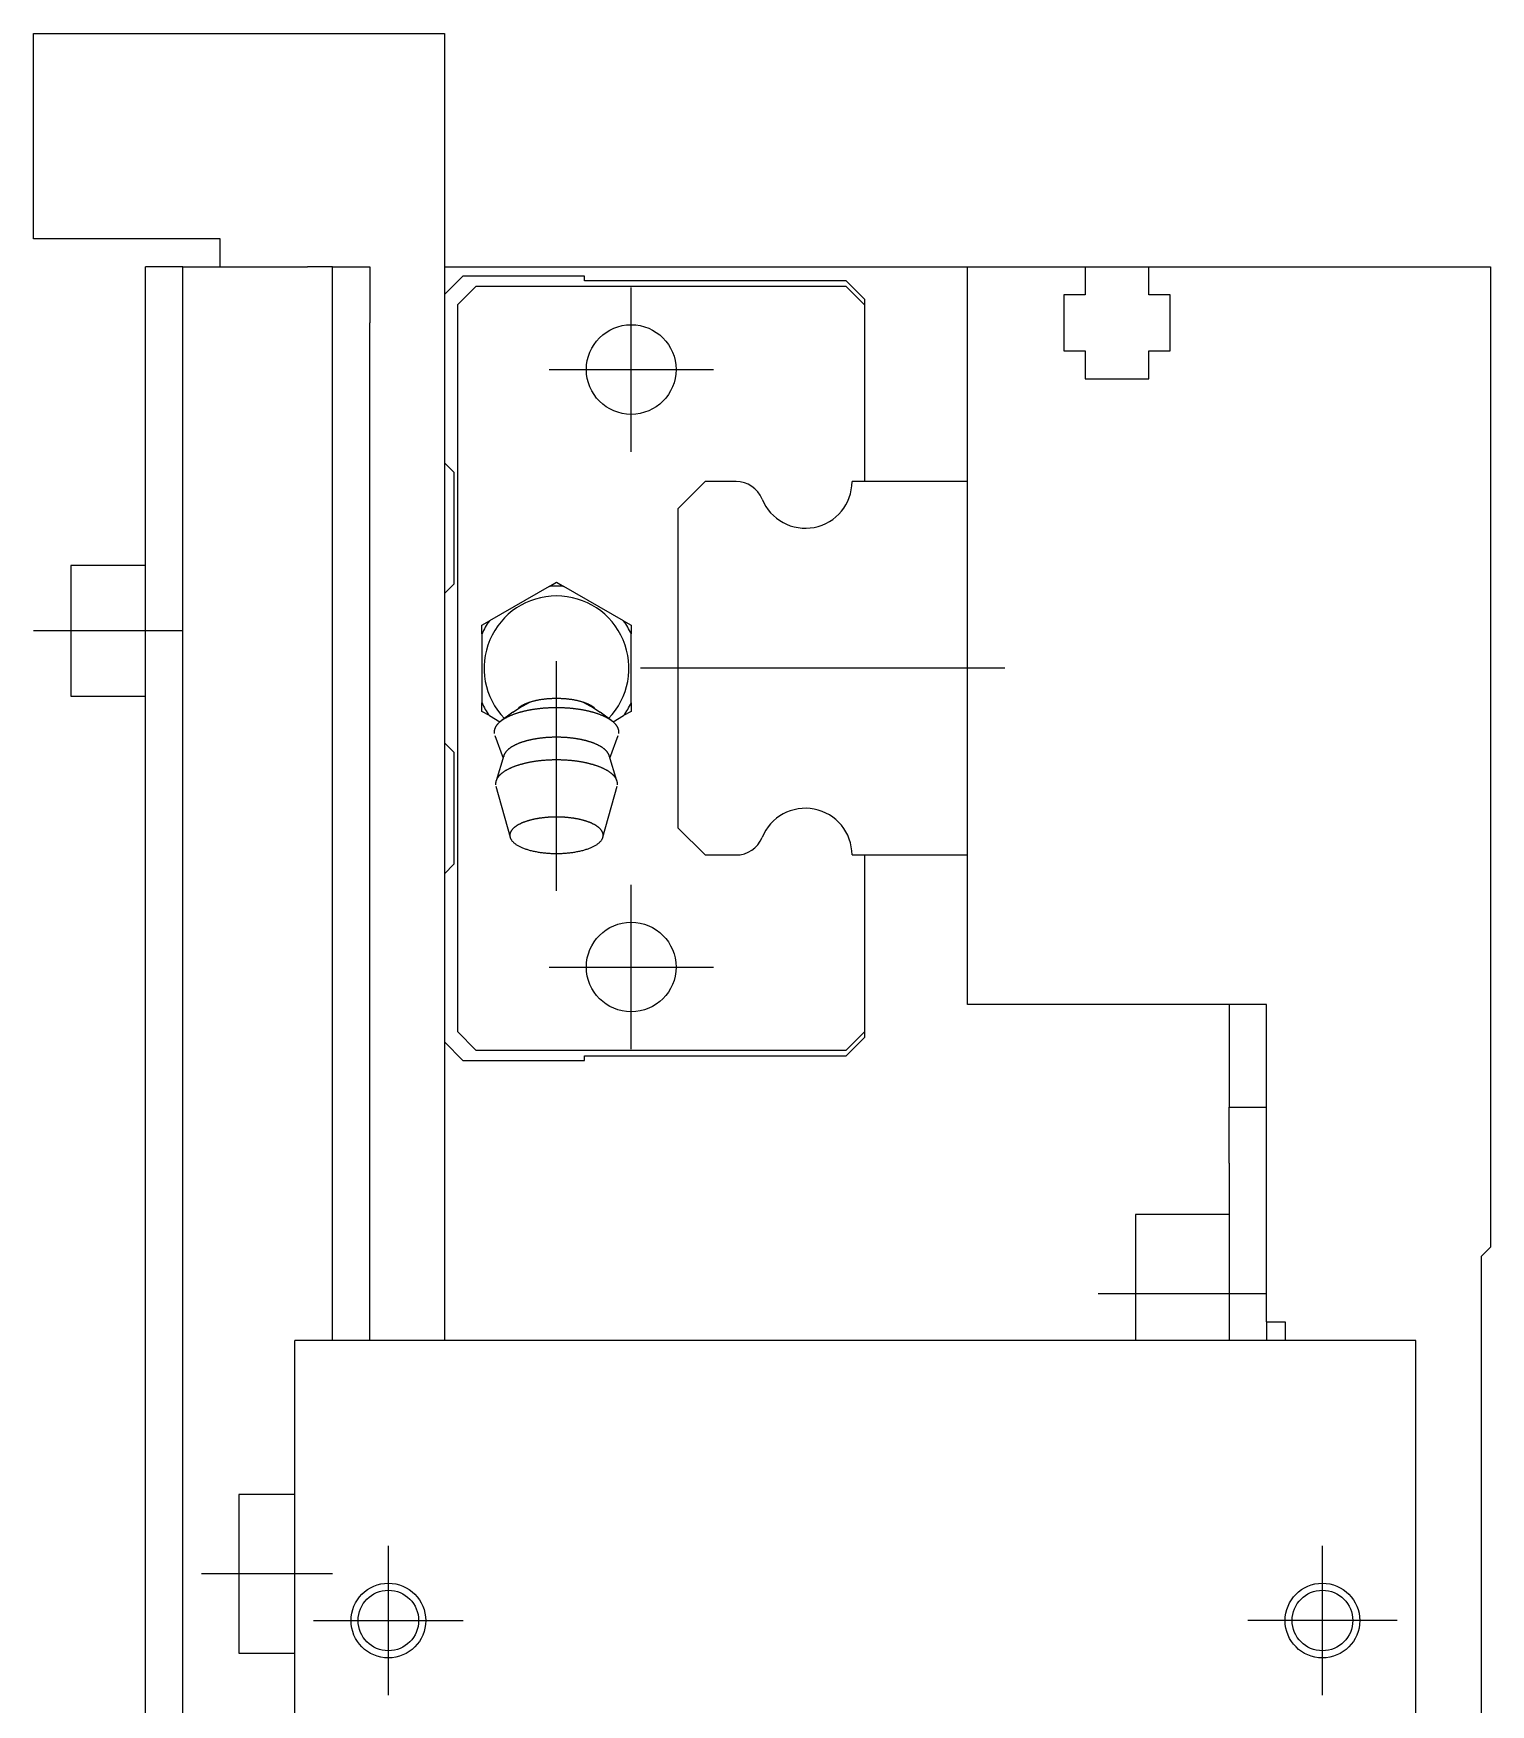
# Model space of a CAD drawing. Extents: x -94 to 688, y -24 to 368.
# Drawn here: x 609.7 to 687.7, y 276.7 to 366.2 of the extents above; entities that cross this region are included whole.
import ezdxf

# ---------------------------------------------------------------- set-up
doc = ezdxf.new("R2010")
doc.units = 0
doc.linetypes.add('CENTER', pattern=[50.8, 31.75, -6.35, 6.35, -6.35])
doc.layers.get('0').update_dxf_attribs({"linetype": 'CONTINUOUS'})
doc.layers.add('CENTER', color=1, linetype='CENTER')

msp = doc.modelspace()

# ---------------------------------------------------------------- linework, layer by layer
at = {"color": 7, "linetype": 'CONTINUOUS'}
for p, q in [((609.715, 355.205), (609.715, 366.205)), ((609.715, 366.205), (631.715, 366.205)), ((631.715, 366.205), (631.715, 296.205)), ((619.715, 355.205), (609.715, 355.205)), ((619.715, 353.705), (619.715, 355.205)), ((615.715, 350.705), (615.715, 353.705)), ((617.715, 353.705), (615.715, 353.705)), ((617.715, 350.705), (617.715, 353.705)), ((617.715, 353.705), (621.048, 353.705)), ((621.048, 353.705), (624.382, 353.705)), ((625.715, 353.705), (624.382, 353.705)), ((625.715, 350.705), (625.715, 353.705)), ((625.715, 353.705), (627.715, 353.705)), ((627.715, 353.705), (627.715, 350.705)), ((631.715, 353.705), (659.715, 353.705)), ((659.715, 342.205), (659.715, 353.705)), ((659.715, 353.705), (666.015, 353.705)), ((666.015, 353.705), (666.015, 352.205)), ((666.015, 353.705), (669.415, 353.705)), ((669.415, 353.705), (687.715, 353.705)), ((669.415, 352.205), (669.415, 353.705)), ((687.715, 353.705), (687.715, 301.205)), ((632.705, 353.205), (631.715, 352.215)), ((633.405, 352.655), (632.415, 351.665)), ((639.215, 353.205), (632.705, 353.205)), ((653.218, 352.655), (633.405, 352.655)), ((639.215, 352.955), (639.215, 353.205)), ((653.218, 352.955), (639.215, 352.955)), ((654.215, 351.958), (653.218, 352.955)), ((654.215, 351.658), (653.218, 352.655)), ((654.215, 351.658), (654.215, 351.958)), ((664.865, 352.205), (664.865, 349.205)), ((666.015, 352.205), (664.865, 352.205)), ((670.565, 352.205), (669.415, 352.205)), ((670.565, 349.205), (670.565, 352.205)), ((632.415, 351.665), (632.415, 312.745)), ((654.215, 342.205), (654.215, 351.658)), ((615.715, 161.705), (615.715, 350.705)), ((617.715, 161.705), (617.715, 350.705)), ((625.715, 296.205), (625.715, 350.705)), ((627.715, 296.205), (627.715, 350.705)), ((664.865, 349.205), (666.015, 349.205)), ((666.015, 349.205), (666.015, 347.705)), ((669.415, 349.205), (670.565, 349.205)), ((669.415, 347.705), (669.415, 349.205)), ((666.015, 347.705), (669.415, 347.705)), ((631.715, 343.205), (632.215, 342.705)), ((632.215, 342.705), (632.215, 336.705)), ((645.672, 342.205), (644.215, 340.748)), ((647.327, 342.205), (645.672, 342.205)), ((659.715, 342.205), (653.535, 342.205)), ((659.715, 322.205), (659.715, 342.205)), ((659.715, 322.205), (659.715, 342.205)), ((644.215, 340.748), (644.215, 323.662)), ((611.715, 337.705), (611.715, 334.205)), ((615.715, 337.705), (611.715, 337.705)), ((632.215, 336.705), (631.715, 336.205)), ((637.314, 336.587), (634.121, 334.743)), ((637.314, 336.587), (637.715, 336.818)), ((637.715, 336.818), (638.116, 336.587)), ((641.309, 334.743), (638.116, 336.587)), ((633.72, 334.512), (634.121, 334.743)), ((641.309, 334.743), (641.71, 334.512)), ((611.715, 334.205), (611.715, 330.705)), ((633.72, 334.049), (633.72, 334.512)), ((633.72, 334.049), (633.72, 330.361)), ((641.71, 334.512), (641.71, 334.049)), ((641.71, 330.361), (641.71, 334.049)), ((611.715, 330.705), (615.715, 330.705)), ((633.72, 329.898), (633.72, 330.361)), ((635.729, 330.089), (636.29, 330.385)), ((639.14, 330.385), (639.701, 330.089)), ((641.71, 330.361), (641.71, 329.898)), ((634.121, 329.667), (633.72, 329.898)), ((634.121, 329.667), (634.69, 329.338)), ((635.377, 329.855), (634.754, 329.388)), ((635.377, 329.855), (635.729, 330.089)), ((639.701, 330.089), (640.053, 329.855)), ((640.676, 329.388), (640.053, 329.855)), ((640.74, 329.338), (641.309, 329.667)), ((641.71, 329.898), (641.309, 329.667)), ((634.409, 328.598), (634.855, 327.391)), ((640.575, 327.391), (641.021, 328.598)), ((631.715, 328.205), (632.215, 327.705)), ((632.215, 327.705), (632.215, 321.705)), ((634.901, 327.537), (634.479, 326.176)), ((640.951, 326.176), (640.529, 327.537)), ((634.474, 325.886), (635.229, 323.156)), ((640.201, 323.156), (640.956, 325.886)), ((644.215, 323.662), (645.672, 322.205)), ((645.672, 322.205), (647.327, 322.205)), ((653.535, 322.205), (659.715, 322.205)), ((654.215, 312.752), (654.215, 322.205)), ((659.715, 314.205), (659.715, 322.205)), ((632.215, 321.705), (631.715, 321.205)), ((675.715, 314.205), (659.715, 314.205)), ((673.715, 314.205), (673.715, 308.705)), ((675.715, 297.205), (675.715, 314.205)), ((632.415, 312.745), (633.405, 311.755)), ((653.218, 311.755), (654.215, 312.752)), ((653.218, 311.455), (654.215, 312.452)), ((654.215, 312.452), (654.215, 312.752)), ((631.715, 312.195), (632.705, 311.205)), ((633.405, 311.755), (653.218, 311.755)), ((632.705, 311.205), (639.215, 311.205)), ((639.215, 311.455), (653.218, 311.455)), ((639.215, 311.205), (639.215, 311.455)), ((673.715, 305.705), (673.715, 308.705)), ((673.715, 308.705), (675.715, 308.705)), ((673.715, 305.705), (673.715, 296.205)), ((668.715, 302.955), (668.715, 298.705)), ((673.715, 302.955), (668.715, 302.955)), ((687.215, 300.705), (687.715, 301.205)), ((687.215, 300.705), (687.215, 211.705)), ((668.715, 298.705), (668.715, 296.205)), ((675.715, 297.205), (675.715, 296.205)), ((675.715, 297.205), (676.715, 297.205)), ((676.715, 297.205), (676.715, 296.205)), ((683.715, 296.205), (623.715, 296.205)), ((623.715, 216.205), (623.715, 296.205)), ((683.715, 216.205), (683.715, 296.205)), ((620.715, 287.955), (620.715, 283.705)), ((623.715, 287.955), (620.715, 287.955)), ((620.715, 283.705), (620.715, 279.455)), ((620.715, 279.455), (623.715, 279.455))]:
    msp.add_line(p, q, dxfattribs=at)
for points in [[(639.745, 330.084, 0), (639.728, 330.098, 0), (639.71, 330.111, 0), (639.692, 330.125, 0), (639.672, 330.139, 0), (639.653, 330.152, 0), (639.632, 330.165, 0), (639.611, 330.178, 0), (639.589, 330.191, 0), (639.567, 330.204, 0), (639.545, 330.217, 0), (639.521, 330.229, 0), (639.497, 330.242, 0), (639.473, 330.254, 0), (639.448, 330.266, 0), (639.423, 330.278, 0), (639.396, 330.289, 0), (639.37, 330.301, 0), (639.343, 330.312, 0), (639.315, 330.323, 0), (639.287, 330.334, 0), (639.259, 330.345, 0), (639.23, 330.355, 0), (639.2, 330.365, 0), (639.17, 330.376, 0), (639.14, 330.385, 0), (639.109, 330.395, 0), (639.078, 330.405, 0), (639.046, 330.414, 0), (639.014, 330.423, 0), (638.981, 330.432, 0), (638.949, 330.44, 0), (638.915, 330.449, 0), (638.882, 330.457, 0), (638.848, 330.465, 0), (638.813, 330.472, 0), (638.779, 330.48, 0), (638.744, 330.487, 0), (638.708, 330.494, 0), (638.673, 330.501, 0), (638.637, 330.507, 0), (638.6, 330.513, 0), (638.564, 330.519, 0), (638.527, 330.525, 0), (638.49, 330.53, 0), (638.453, 330.536, 0), (638.415, 330.54, 0), (638.378, 330.545, 0), (638.34, 330.55, 0), (638.302, 330.554, 0), (638.263, 330.558, 0), (638.225, 330.561, 0), (638.186, 330.565, 0), (638.147, 330.568, 0), (638.109, 330.571, 0), (638.07, 330.573, 0), (638.03, 330.575, 0), (637.991, 330.577, 0), (637.952, 330.579, 0), (637.913, 330.581, 0), (637.873, 330.582, 0), (637.834, 330.583, 0), (637.794, 330.584, 0), (637.755, 330.584, 0), (637.715, 330.584, 0), (637.675, 330.584, 0), (637.636, 330.584, 0), (637.596, 330.583, 0), (637.557, 330.582, 0), (637.517, 330.581, 0), (637.478, 330.579, 0), (637.439, 330.577, 0), (637.4, 330.575, 0), (637.36, 330.573, 0), (637.321, 330.571, 0), (637.283, 330.568, 0), (637.244, 330.565, 0), (637.205, 330.561, 0), (637.167, 330.558, 0), (637.128, 330.554, 0), (637.09, 330.55, 0), (637.052, 330.545, 0), (637.015, 330.54, 0), (636.977, 330.536, 0), (636.94, 330.53, 0), (636.903, 330.525, 0), (636.866, 330.519, 0), (636.83, 330.513, 0), (636.793, 330.507, 0), (636.757, 330.501, 0), (636.722, 330.494, 0), (636.686, 330.487, 0), (636.651, 330.48, 0), (636.617, 330.472, 0), (636.582, 330.465, 0), (636.548, 330.457, 0), (636.515, 330.449, 0), (636.481, 330.44, 0), (636.449, 330.432, 0), (636.416, 330.423, 0), (636.384, 330.414, 0), (636.352, 330.405, 0), (636.321, 330.395, 0), (636.29, 330.385, 0), (636.26, 330.376, 0), (636.23, 330.365, 0), (636.2, 330.355, 0), (636.171, 330.345, 0), (636.143, 330.334, 0), (636.115, 330.323, 0), (636.087, 330.312, 0), (636.06, 330.301, 0), (636.034, 330.289, 0), (636.007, 330.278, 0), (635.982, 330.266, 0), (635.957, 330.254, 0), (635.933, 330.242, 0), (635.909, 330.229, 0), (635.885, 330.217, 0), (635.863, 330.204, 0), (635.841, 330.191, 0), (635.819, 330.178, 0), (635.798, 330.165, 0), (635.777, 330.152, 0), (635.758, 330.139, 0), (635.738, 330.125, 0), (635.72, 330.111, 0), (635.702, 330.098, 0), (635.685, 330.084, 0)], [(637.715, 330.09, 0), (637.679, 330.089, 0), (637.644, 330.089, 0), (637.608, 330.089, 0), (637.572, 330.088, 0), (637.536, 330.088, 0), (637.501, 330.087, 0), (637.465, 330.086, 0), (637.429, 330.085, 0), (637.394, 330.083, 0), (637.358, 330.082, 0), (637.323, 330.081, 0), (637.287, 330.079, 0), (637.252, 330.077, 0), (637.217, 330.075, 0), (637.181, 330.073, 0), (637.146, 330.07, 0), (637.111, 330.068, 0), (637.076, 330.065, 0), (637.041, 330.063, 0), (637.006, 330.06, 0), (636.971, 330.057, 0), (636.936, 330.054, 0), (636.901, 330.05, 0), (636.867, 330.047, 0), (636.832, 330.043, 0), (636.798, 330.039, 0), (636.763, 330.035, 0), (636.729, 330.031, 0), (636.695, 330.027, 0), (636.661, 330.023, 0), (636.627, 330.018, 0), (636.594, 330.014, 0), (636.56, 330.009, 0), (636.527, 330.004, 0), (636.493, 329.999, 0), (636.46, 329.994, 0), (636.427, 329.989, 0), (636.394, 329.983, 0), (636.361, 329.978, 0), (636.329, 329.972, 0), (636.296, 329.966, 0), (636.264, 329.96, 0), (636.232, 329.954, 0), (636.2, 329.948, 0), (636.168, 329.941, 0), (636.137, 329.935, 0), (636.105, 329.928, 0), (636.074, 329.921, 0), (636.043, 329.914, 0), (636.012, 329.907, 0), (635.981, 329.9, 0), (635.951, 329.893, 0), (635.921, 329.885, 0), (635.891, 329.878, 0), (635.861, 329.87, 0), (635.831, 329.862, 0), (635.802, 329.854, 0), (635.773, 329.846, 0), (635.744, 329.838, 0), (635.715, 329.83, 0), (635.686, 329.821, 0), (635.658, 329.813, 0), (635.63, 329.804, 0), (635.602, 329.795, 0), (635.575, 329.786, 0), (635.547, 329.777, 0), (635.52, 329.768, 0), (635.494, 329.759, 0), (635.467, 329.75, 0), (635.441, 329.74, 0), (635.415, 329.731, 0), (635.389, 329.721, 0), (635.363, 329.711, 0), (635.338, 329.701, 0), (635.313, 329.691, 0), (635.288, 329.681, 0), (635.264, 329.671, 0), (635.24, 329.661, 0), (635.216, 329.65, 0), (635.192, 329.64, 0), (635.169, 329.629, 0), (635.146, 329.619, 0), (635.124, 329.608, 0), (635.101, 329.597, 0), (635.079, 329.586, 0), (635.057, 329.575, 0), (635.036, 329.564, 0), (635.015, 329.552, 0), (634.994, 329.541, 0), (634.973, 329.53, 0), (634.953, 329.518, 0), (634.933, 329.507, 0), (634.913, 329.495, 0), (634.894, 329.483, 0), (634.875, 329.471, 0), (634.856, 329.459, 0), (634.838, 329.447, 0), (634.82, 329.435, 0), (634.802, 329.423, 0), (634.785, 329.411, 0), (634.768, 329.399, 0), (634.751, 329.386, 0), (634.735, 329.374, 0), (634.719, 329.361, 0), (634.704, 329.349, 0), (634.688, 329.336, 0), (634.673, 329.324, 0), (634.659, 329.311, 0), (634.644, 329.298, 0), (634.631, 329.285, 0), (634.617, 329.272, 0), (634.604, 329.259, 0), (634.591, 329.246, 0), (634.579, 329.233, 0), (634.566, 329.22, 0), (634.555, 329.207, 0), (634.543, 329.194, 0), (634.532, 329.18, 0), (634.522, 329.167, 0), (634.511, 329.154, 0), (634.501, 329.14, 0), (634.492, 329.127, 0), (634.483, 329.113, 0), (634.474, 329.1, 0), (634.465, 329.086, 0), (634.457, 329.073, 0), (634.45, 329.059, 0), (634.442, 329.045, 0)], [(640.988, 329.045, 0), (640.98, 329.059, 0), (640.973, 329.073, 0), (640.965, 329.086, 0), (640.956, 329.1, 0), (640.947, 329.113, 0), (640.938, 329.127, 0), (640.929, 329.14, 0), (640.919, 329.154, 0), (640.908, 329.167, 0), (640.898, 329.18, 0), (640.887, 329.194, 0), (640.875, 329.207, 0), (640.864, 329.22, 0), (640.851, 329.233, 0), (640.839, 329.246, 0), (640.826, 329.259, 0), (640.813, 329.272, 0), (640.799, 329.285, 0), (640.786, 329.298, 0), (640.771, 329.311, 0), (640.757, 329.324, 0), (640.742, 329.336, 0), (640.726, 329.349, 0), (640.711, 329.361, 0), (640.695, 329.374, 0), (640.679, 329.386, 0), (640.662, 329.399, 0), (640.645, 329.411, 0), (640.628, 329.423, 0), (640.61, 329.435, 0), (640.592, 329.447, 0), (640.574, 329.459, 0), (640.555, 329.471, 0), (640.536, 329.483, 0), (640.517, 329.495, 0), (640.497, 329.507, 0), (640.477, 329.518, 0), (640.457, 329.53, 0), (640.436, 329.541, 0), (640.415, 329.552, 0), (640.394, 329.564, 0), (640.373, 329.575, 0), (640.351, 329.586, 0), (640.329, 329.597, 0), (640.306, 329.608, 0), (640.284, 329.619, 0), (640.261, 329.629, 0), (640.238, 329.64, 0), (640.214, 329.65, 0), (640.19, 329.661, 0), (640.166, 329.671, 0), (640.142, 329.681, 0), (640.117, 329.691, 0), (640.092, 329.701, 0), (640.067, 329.711, 0), (640.041, 329.721, 0), (640.015, 329.731, 0), (639.989, 329.74, 0), (639.963, 329.75, 0), (639.936, 329.759, 0), (639.91, 329.768, 0), (639.883, 329.777, 0), (639.855, 329.786, 0), (639.828, 329.795, 0), (639.8, 329.804, 0), (639.772, 329.813, 0), (639.744, 329.821, 0), (639.715, 329.83, 0), (639.686, 329.838, 0), (639.657, 329.846, 0), (639.628, 329.854, 0), (639.599, 329.862, 0), (639.569, 329.87, 0), (639.539, 329.878, 0), (639.509, 329.885, 0), (639.479, 329.893, 0), (639.449, 329.9, 0), (639.418, 329.907, 0), (639.387, 329.914, 0), (639.356, 329.921, 0), (639.325, 329.928, 0), (639.293, 329.935, 0), (639.262, 329.941, 0), (639.23, 329.948, 0), (639.198, 329.954, 0), (639.166, 329.96, 0), (639.134, 329.966, 0), (639.101, 329.972, 0), (639.069, 329.978, 0), (639.036, 329.983, 0), (639.003, 329.989, 0), (638.97, 329.994, 0), (638.937, 329.999, 0), (638.903, 330.004, 0), (638.87, 330.009, 0), (638.836, 330.014, 0), (638.803, 330.018, 0), (638.769, 330.023, 0), (638.735, 330.027, 0), (638.701, 330.031, 0), (638.667, 330.035, 0), (638.632, 330.039, 0), (638.598, 330.043, 0), (638.563, 330.047, 0), (638.529, 330.05, 0), (638.494, 330.054, 0), (638.459, 330.057, 0), (638.424, 330.06, 0), (638.389, 330.063, 0), (638.354, 330.065, 0), (638.319, 330.068, 0), (638.284, 330.07, 0), (638.249, 330.073, 0), (638.213, 330.075, 0), (638.178, 330.077, 0), (638.143, 330.079, 0), (638.107, 330.081, 0), (638.072, 330.082, 0), (638.036, 330.083, 0), (638.001, 330.085, 0), (637.965, 330.086, 0), (637.929, 330.087, 0), (637.894, 330.088, 0), (637.858, 330.088, 0), (637.822, 330.089, 0), (637.786, 330.089, 0), (637.751, 330.089, 0), (637.715, 330.09, 0)], [(634.442, 329.045, 0), (634.441, 329.043, 0), (634.44, 329.04, 0), (634.438, 329.038, 0), (634.437, 329.035, 0), (634.436, 329.032, 0), (634.435, 329.03, 0), (634.433, 329.027, 0), (634.432, 329.025, 0), (634.431, 329.022, 0), (634.43, 329.019, 0), (634.428, 329.017, 0), (634.427, 329.014, 0), (634.426, 329.012, 0), (634.425, 329.009, 0), (634.424, 329.007, 0), (634.423, 329.004, 0), (634.421, 329.001, 0), (634.42, 328.999, 0), (634.419, 328.996, 0), (634.418, 328.994, 0), (634.417, 328.991, 0), (634.416, 328.988, 0), (634.415, 328.986, 0), (634.414, 328.983, 0), (634.413, 328.981, 0), (634.412, 328.978, 0), (634.411, 328.975, 0), (634.41, 328.973, 0), (634.409, 328.97, 0), (634.408, 328.968, 0), (634.407, 328.965, 0), (634.406, 328.962, 0), (634.405, 328.96, 0), (634.404, 328.957, 0), (634.404, 328.955, 0), (634.403, 328.952, 0), (634.402, 328.949, 0), (634.401, 328.947, 0), (634.4, 328.944, 0), (634.399, 328.942, 0), (634.398, 328.939, 0), (634.398, 328.936, 0), (634.397, 328.934, 0), (634.396, 328.931, 0), (634.395, 328.929, 0), (634.395, 328.926, 0), (634.394, 328.923, 0), (634.393, 328.921, 0), (634.393, 328.918, 0), (634.392, 328.916, 0), (634.391, 328.913, 0), (634.391, 328.91, 0), (634.39, 328.908, 0), (634.389, 328.905, 0), (634.389, 328.902, 0), (634.388, 328.9, 0), (634.387, 328.897, 0), (634.387, 328.895, 0), (634.386, 328.892, 0), (634.386, 328.889, 0), (634.385, 328.887, 0), (634.385, 328.884, 0), (634.384, 328.882, 0), (634.384, 328.879, 0), (634.383, 328.876, 0), (634.383, 328.874, 0), (634.382, 328.871, 0), (634.382, 328.868, 0), (634.381, 328.866, 0), (634.381, 328.863, 0), (634.381, 328.861, 0), (634.38, 328.858, 0), (634.38, 328.855, 0), (634.38, 328.853, 0), (634.379, 328.85, 0), (634.379, 328.847, 0), (634.379, 328.845, 0), (634.378, 328.842, 0), (634.378, 328.84, 0), (634.378, 328.837, 0), (634.377, 328.834, 0), (634.377, 328.832, 0), (634.377, 328.829, 0), (634.377, 328.826, 0), (634.377, 328.824, 0), (634.376, 328.821, 0), (634.376, 328.819, 0), (634.376, 328.816, 0), (634.376, 328.813, 0), (634.376, 328.811, 0), (634.376, 328.808, 0), (634.375, 328.805, 0), (634.375, 328.803, 0), (634.375, 328.8, 0), (634.375, 328.798, 0), (634.375, 328.795, 0), (634.375, 328.792, 0), (634.375, 328.79, 0), (634.375, 328.787, 0), (634.375, 328.784, 0), (634.375, 328.782, 0), (634.375, 328.779, 0), (634.375, 328.777, 0), (634.375, 328.774, 0), (634.375, 328.771, 0), (634.375, 328.769, 0), (634.375, 328.766, 0), (634.375, 328.763, 0), (634.376, 328.761, 0), (634.376, 328.758, 0), (634.376, 328.756, 0), (634.376, 328.753, 0), (634.376, 328.75, 0), (634.376, 328.748, 0), (634.377, 328.745, 0), (634.377, 328.742, 0), (634.377, 328.74, 0), (634.377, 328.737, 0), (634.377, 328.735, 0), (634.378, 328.732, 0), (634.378, 328.729, 0), (634.378, 328.727, 0), (634.379, 328.724, 0), (634.379, 328.721, 0), (634.379, 328.719, 0), (634.38, 328.716, 0), (634.38, 328.714, 0), (634.38, 328.711, 0)], [(637.715, 328.511, 0), (637.681, 328.511, 0), (637.648, 328.511, 0), (637.614, 328.511, 0), (637.58, 328.51, 0), (637.546, 328.509, 0), (637.513, 328.509, 0), (637.479, 328.508, 0), (637.445, 328.506, 0), (637.412, 328.505, 0), (637.378, 328.504, 0), (637.345, 328.502, 0), (637.311, 328.5, 0), (637.278, 328.498, 0), (637.245, 328.496, 0), (637.212, 328.494, 0), (637.178, 328.491, 0), (637.145, 328.489, 0), (637.112, 328.486, 0), (637.079, 328.483, 0), (637.046, 328.48, 0), (637.014, 328.477, 0), (636.981, 328.474, 0), (636.949, 328.47, 0), (636.916, 328.467, 0), (636.884, 328.463, 0), (636.852, 328.459, 0), (636.82, 328.455, 0), (636.788, 328.451, 0), (636.756, 328.446, 0), (636.724, 328.442, 0), (636.693, 328.437, 0), (636.661, 328.432, 0), (636.63, 328.427, 0), (636.599, 328.422, 0), (636.568, 328.417, 0), (636.537, 328.411, 0), (636.506, 328.406, 0), (636.476, 328.4, 0), (636.446, 328.394, 0), (636.416, 328.388, 0), (636.386, 328.382, 0), (636.356, 328.376, 0), (636.327, 328.37, 0), (636.297, 328.363, 0), (636.268, 328.356, 0), (636.239, 328.35, 0), (636.211, 328.343, 0), (636.182, 328.336, 0), (636.154, 328.328, 0), (636.126, 328.321, 0), (636.098, 328.314, 0), (636.07, 328.306, 0), (636.043, 328.298, 0), (636.016, 328.29, 0), (635.989, 328.282, 0), (635.962, 328.274, 0), (635.936, 328.266, 0), (635.91, 328.258, 0), (635.884, 328.249, 0), (635.858, 328.241, 0), (635.833, 328.232, 0), (635.808, 328.223, 0), (635.783, 328.214, 0), (635.758, 328.205, 0), (635.734, 328.196, 0), (635.71, 328.187, 0), (635.686, 328.178, 0), (635.663, 328.168, 0), (635.64, 328.158, 0), (635.617, 328.149, 0), (635.594, 328.139, 0), (635.572, 328.129, 0), (635.55, 328.119, 0), (635.529, 328.109, 0), (635.507, 328.099, 0), (635.486, 328.088, 0), (635.466, 328.078, 0), (635.445, 328.067, 0), (635.425, 328.057, 0), (635.405, 328.046, 0), (635.386, 328.035, 0), (635.367, 328.024, 0), (635.348, 328.013, 0), (635.33, 328.002, 0), (635.312, 327.991, 0), (635.294, 327.98, 0), (635.277, 327.969, 0), (635.26, 327.957, 0), (635.243, 327.946, 0), (635.226, 327.934, 0), (635.211, 327.923, 0), (635.195, 327.911, 0), (635.18, 327.899, 0), (635.165, 327.888, 0), (635.15, 327.876, 0), (635.136, 327.864, 0), (635.122, 327.852, 0), (635.109, 327.84, 0), (635.096, 327.827, 0), (635.083, 327.815, 0), (635.07, 327.803, 0), (635.059, 327.791, 0), (635.047, 327.778, 0), (635.036, 327.766, 0), (635.025, 327.753, 0), (635.014, 327.741, 0), (635.004, 327.728, 0), (634.995, 327.716, 0), (634.985, 327.703, 0), (634.976, 327.69, 0), (634.968, 327.677, 0), (634.96, 327.665, 0), (634.952, 327.652, 0), (634.945, 327.639, 0), (634.938, 327.626, 0), (634.931, 327.613, 0), (634.925, 327.6, 0), (634.919, 327.587, 0), (634.914, 327.574, 0), (634.909, 327.561, 0), (634.904, 327.548, 0), (634.9, 327.535, 0), (634.896, 327.522, 0), (634.893, 327.509, 0), (634.89, 327.496, 0), (634.887, 327.482, 0), (634.885, 327.469, 0), (634.883, 327.456, 0)], [(640.547, 327.456, 0), (640.545, 327.469, 0), (640.543, 327.482, 0), (640.54, 327.496, 0), (640.537, 327.509, 0), (640.534, 327.522, 0), (640.53, 327.535, 0), (640.526, 327.548, 0), (640.521, 327.561, 0), (640.516, 327.574, 0), (640.511, 327.587, 0), (640.505, 327.6, 0), (640.499, 327.613, 0), (640.492, 327.626, 0), (640.485, 327.639, 0), (640.478, 327.652, 0), (640.47, 327.665, 0), (640.462, 327.677, 0), (640.454, 327.69, 0), (640.445, 327.703, 0), (640.435, 327.716, 0), (640.426, 327.728, 0), (640.416, 327.741, 0), (640.405, 327.753, 0), (640.394, 327.766, 0), (640.383, 327.778, 0), (640.371, 327.791, 0), (640.36, 327.803, 0), (640.347, 327.815, 0), (640.334, 327.827, 0), (640.321, 327.84, 0), (640.308, 327.852, 0), (640.294, 327.864, 0), (640.28, 327.876, 0), (640.265, 327.888, 0), (640.25, 327.899, 0), (640.235, 327.911, 0), (640.219, 327.923, 0), (640.204, 327.934, 0), (640.187, 327.946, 0), (640.17, 327.957, 0), (640.153, 327.969, 0), (640.136, 327.98, 0), (640.118, 327.991, 0), (640.1, 328.002, 0), (640.082, 328.013, 0), (640.063, 328.024, 0), (640.044, 328.035, 0), (640.025, 328.046, 0), (640.005, 328.057, 0), (639.985, 328.067, 0), (639.964, 328.078, 0), (639.944, 328.088, 0), (639.923, 328.099, 0), (639.901, 328.109, 0), (639.88, 328.119, 0), (639.858, 328.129, 0), (639.836, 328.139, 0), (639.813, 328.149, 0), (639.79, 328.158, 0), (639.767, 328.168, 0), (639.744, 328.178, 0), (639.72, 328.187, 0), (639.696, 328.196, 0), (639.672, 328.205, 0), (639.647, 328.214, 0), (639.622, 328.223, 0), (639.597, 328.232, 0), (639.572, 328.241, 0), (639.546, 328.249, 0), (639.52, 328.258, 0), (639.494, 328.266, 0), (639.468, 328.274, 0), (639.441, 328.282, 0), (639.414, 328.29, 0), (639.387, 328.298, 0), (639.36, 328.306, 0), (639.332, 328.314, 0), (639.304, 328.321, 0), (639.276, 328.328, 0), (639.248, 328.336, 0), (639.219, 328.343, 0), (639.191, 328.35, 0), (639.162, 328.356, 0), (639.133, 328.363, 0), (639.103, 328.37, 0), (639.074, 328.376, 0), (639.044, 328.382, 0), (639.014, 328.388, 0), (638.984, 328.394, 0), (638.954, 328.4, 0), (638.924, 328.406, 0), (638.893, 328.411, 0), (638.862, 328.417, 0), (638.831, 328.422, 0), (638.8, 328.427, 0), (638.769, 328.432, 0), (638.737, 328.437, 0), (638.706, 328.442, 0), (638.674, 328.446, 0), (638.642, 328.451, 0), (638.61, 328.455, 0), (638.578, 328.459, 0), (638.546, 328.463, 0), (638.514, 328.467, 0), (638.481, 328.47, 0), (638.449, 328.474, 0), (638.416, 328.477, 0), (638.384, 328.48, 0), (638.351, 328.483, 0), (638.318, 328.486, 0), (638.285, 328.489, 0), (638.252, 328.491, 0), (638.218, 328.494, 0), (638.185, 328.496, 0), (638.152, 328.498, 0), (638.119, 328.5, 0), (638.085, 328.502, 0), (638.052, 328.504, 0), (638.018, 328.505, 0), (637.985, 328.506, 0), (637.951, 328.508, 0), (637.917, 328.509, 0), (637.884, 328.509, 0), (637.85, 328.51, 0), (637.816, 328.511, 0), (637.782, 328.511, 0), (637.749, 328.511, 0), (637.715, 328.511, 0)], [(641.05, 328.711, 0), (641.05, 328.714, 0), (641.05, 328.716, 0), (641.051, 328.719, 0), (641.051, 328.721, 0), (641.051, 328.724, 0), (641.052, 328.727, 0), (641.052, 328.729, 0), (641.052, 328.732, 0), (641.053, 328.735, 0), (641.053, 328.737, 0), (641.053, 328.74, 0), (641.053, 328.742, 0), (641.053, 328.745, 0), (641.054, 328.748, 0), (641.054, 328.75, 0), (641.054, 328.753, 0), (641.054, 328.756, 0), (641.054, 328.758, 0), (641.054, 328.761, 0), (641.055, 328.763, 0), (641.055, 328.766, 0), (641.055, 328.769, 0), (641.055, 328.771, 0), (641.055, 328.774, 0), (641.055, 328.777, 0), (641.055, 328.779, 0), (641.055, 328.782, 0), (641.055, 328.784, 0), (641.055, 328.787, 0), (641.055, 328.79, 0), (641.055, 328.792, 0), (641.055, 328.795, 0), (641.055, 328.798, 0), (641.055, 328.8, 0), (641.055, 328.803, 0), (641.055, 328.805, 0), (641.054, 328.808, 0), (641.054, 328.811, 0), (641.054, 328.813, 0), (641.054, 328.816, 0), (641.054, 328.819, 0), (641.054, 328.821, 0), (641.053, 328.824, 0), (641.053, 328.826, 0), (641.053, 328.829, 0), (641.053, 328.832, 0), (641.053, 328.834, 0), (641.052, 328.837, 0), (641.052, 328.84, 0), (641.052, 328.842, 0), (641.051, 328.845, 0), (641.051, 328.847, 0), (641.051, 328.85, 0), (641.05, 328.853, 0), (641.05, 328.855, 0), (641.05, 328.858, 0), (641.049, 328.861, 0), (641.049, 328.863, 0), (641.049, 328.866, 0), (641.048, 328.868, 0), (641.048, 328.871, 0), (641.047, 328.874, 0), (641.047, 328.876, 0), (641.046, 328.879, 0), (641.046, 328.882, 0), (641.045, 328.884, 0), (641.045, 328.887, 0), (641.044, 328.889, 0), (641.044, 328.892, 0), (641.043, 328.895, 0), (641.043, 328.897, 0), (641.042, 328.9, 0), (641.041, 328.902, 0), (641.041, 328.905, 0), (641.04, 328.908, 0), (641.039, 328.91, 0), (641.039, 328.913, 0), (641.038, 328.916, 0), (641.037, 328.918, 0), (641.037, 328.921, 0), (641.036, 328.923, 0), (641.035, 328.926, 0), (641.035, 328.929, 0), (641.034, 328.931, 0), (641.033, 328.934, 0), (641.032, 328.936, 0), (641.032, 328.939, 0), (641.031, 328.942, 0), (641.03, 328.944, 0), (641.029, 328.947, 0), (641.028, 328.949, 0), (641.027, 328.952, 0), (641.026, 328.955, 0), (641.026, 328.957, 0), (641.025, 328.96, 0), (641.024, 328.962, 0), (641.023, 328.965, 0), (641.022, 328.968, 0), (641.021, 328.97, 0), (641.02, 328.973, 0), (641.019, 328.975, 0), (641.018, 328.978, 0), (641.017, 328.981, 0), (641.016, 328.983, 0), (641.015, 328.986, 0), (641.014, 328.988, 0), (641.013, 328.991, 0), (641.012, 328.994, 0), (641.011, 328.996, 0), (641.01, 328.999, 0), (641.009, 329.001, 0), (641.007, 329.004, 0), (641.006, 329.007, 0), (641.005, 329.009, 0), (641.004, 329.012, 0), (641.003, 329.014, 0), (641.002, 329.017, 0), (641, 329.019, 0), (640.999, 329.022, 0), (640.998, 329.025, 0), (640.997, 329.027, 0), (640.995, 329.03, 0), (640.994, 329.032, 0), (640.993, 329.035, 0), (640.992, 329.038, 0), (640.99, 329.04, 0), (640.989, 329.043, 0), (640.988, 329.045, 0)], [(637.715, 327.297, 0), (637.676, 327.297, 0), (637.637, 327.296, 0), (637.599, 327.296, 0), (637.56, 327.295, 0), (637.521, 327.295, 0), (637.482, 327.294, 0), (637.444, 327.292, 0), (637.405, 327.291, 0), (637.366, 327.289, 0), (637.328, 327.288, 0), (637.289, 327.286, 0), (637.251, 327.284, 0), (637.213, 327.282, 0), (637.174, 327.279, 0), (637.136, 327.277, 0), (637.098, 327.274, 0), (637.06, 327.271, 0), (637.022, 327.268, 0), (636.984, 327.264, 0), (636.946, 327.261, 0), (636.909, 327.257, 0), (636.871, 327.253, 0), (636.834, 327.249, 0), (636.796, 327.245, 0), (636.759, 327.241, 0), (636.722, 327.236, 0), (636.685, 327.232, 0), (636.649, 327.227, 0), (636.612, 327.222, 0), (636.576, 327.216, 0), (636.539, 327.211, 0), (636.503, 327.205, 0), (636.467, 327.2, 0), (636.431, 327.194, 0), (636.396, 327.188, 0), (636.36, 327.182, 0), (636.325, 327.175, 0), (636.29, 327.169, 0), (636.256, 327.162, 0), (636.221, 327.155, 0), (636.187, 327.148, 0), (636.152, 327.141, 0), (636.118, 327.134, 0), (636.085, 327.126, 0), (636.051, 327.118, 0), (636.018, 327.111, 0), (635.985, 327.103, 0), (635.952, 327.094, 0), (635.92, 327.086, 0), (635.887, 327.078, 0), (635.855, 327.069, 0), (635.824, 327.06, 0), (635.792, 327.052, 0), (635.761, 327.043, 0), (635.73, 327.033, 0), (635.699, 327.024, 0), (635.669, 327.015, 0), (635.639, 327.005, 0), (635.609, 326.995, 0), (635.58, 326.986, 0), (635.551, 326.976, 0), (635.522, 326.965, 0), (635.493, 326.955, 0), (635.465, 326.945, 0), (635.437, 326.934, 0), (635.409, 326.924, 0), (635.382, 326.913, 0), (635.355, 326.902, 0), (635.329, 326.891, 0), (635.302, 326.88, 0), (635.276, 326.868, 0), (635.251, 326.857, 0), (635.226, 326.845, 0), (635.201, 326.834, 0), (635.176, 326.822, 0), (635.152, 326.81, 0), (635.128, 326.798, 0), (635.105, 326.786, 0), (635.082, 326.774, 0), (635.059, 326.762, 0), (635.037, 326.749, 0), (635.015, 326.737, 0), (634.993, 326.724, 0), (634.972, 326.711, 0), (634.951, 326.699, 0), (634.931, 326.686, 0), (634.911, 326.673, 0), (634.891, 326.66, 0), (634.872, 326.646, 0), (634.853, 326.633, 0), (634.835, 326.62, 0), (634.817, 326.606, 0), (634.8, 326.593, 0), (634.782, 326.579, 0), (634.766, 326.566, 0), (634.749, 326.552, 0), (634.733, 326.538, 0), (634.718, 326.524, 0), (634.703, 326.51, 0), (634.688, 326.496, 0), (634.674, 326.482, 0), (634.66, 326.468, 0), (634.647, 326.454, 0), (634.634, 326.439, 0), (634.622, 326.425, 0), (634.61, 326.411, 0), (634.598, 326.396, 0), (634.587, 326.382, 0), (634.576, 326.367, 0), (634.566, 326.352, 0), (634.556, 326.338, 0), (634.547, 326.323, 0), (634.538, 326.308, 0), (634.529, 326.293, 0), (634.521, 326.279, 0), (634.514, 326.264, 0), (634.507, 326.249, 0), (634.5, 326.234, 0), (634.494, 326.219, 0), (634.488, 326.204, 0), (634.483, 326.189, 0), (634.478, 326.174, 0), (634.474, 326.159, 0), (634.47, 326.144, 0), (634.466, 326.129, 0), (634.463, 326.113, 0), (634.461, 326.098, 0), (634.459, 326.083, 0)], [(640.971, 326.083, 0), (640.969, 326.098, 0), (640.967, 326.113, 0), (640.964, 326.129, 0), (640.96, 326.144, 0), (640.956, 326.159, 0), (640.952, 326.174, 0), (640.947, 326.189, 0), (640.942, 326.204, 0), (640.936, 326.219, 0), (640.93, 326.234, 0), (640.923, 326.249, 0), (640.916, 326.264, 0), (640.909, 326.279, 0), (640.901, 326.293, 0), (640.892, 326.308, 0), (640.883, 326.323, 0), (640.874, 326.338, 0), (640.864, 326.352, 0), (640.854, 326.367, 0), (640.843, 326.382, 0), (640.832, 326.396, 0), (640.82, 326.411, 0), (640.808, 326.425, 0), (640.796, 326.439, 0), (640.783, 326.454, 0), (640.77, 326.468, 0), (640.756, 326.482, 0), (640.742, 326.496, 0), (640.727, 326.51, 0), (640.712, 326.524, 0), (640.697, 326.538, 0), (640.681, 326.552, 0), (640.664, 326.566, 0), (640.648, 326.579, 0), (640.63, 326.593, 0), (640.613, 326.606, 0), (640.595, 326.62, 0), (640.577, 326.633, 0), (640.558, 326.646, 0), (640.539, 326.66, 0), (640.519, 326.673, 0), (640.499, 326.686, 0), (640.479, 326.699, 0), (640.458, 326.711, 0), (640.437, 326.724, 0), (640.415, 326.737, 0), (640.393, 326.749, 0), (640.371, 326.762, 0), (640.348, 326.774, 0), (640.325, 326.786, 0), (640.302, 326.798, 0), (640.278, 326.81, 0), (640.254, 326.822, 0), (640.229, 326.834, 0), (640.204, 326.845, 0), (640.179, 326.857, 0), (640.154, 326.868, 0), (640.128, 326.88, 0), (640.101, 326.891, 0), (640.075, 326.902, 0), (640.048, 326.913, 0), (640.021, 326.924, 0), (639.993, 326.934, 0), (639.965, 326.945, 0), (639.937, 326.955, 0), (639.908, 326.965, 0), (639.879, 326.976, 0), (639.85, 326.986, 0), (639.821, 326.995, 0), (639.791, 327.005, 0), (639.761, 327.015, 0), (639.731, 327.024, 0), (639.7, 327.033, 0), (639.669, 327.043, 0), (639.638, 327.052, 0), (639.606, 327.06, 0), (639.575, 327.069, 0), (639.543, 327.078, 0), (639.51, 327.086, 0), (639.478, 327.094, 0), (639.445, 327.103, 0), (639.412, 327.111, 0), (639.379, 327.118, 0), (639.345, 327.126, 0), (639.312, 327.134, 0), (639.278, 327.141, 0), (639.243, 327.148, 0), (639.209, 327.155, 0), (639.174, 327.162, 0), (639.14, 327.169, 0), (639.105, 327.175, 0), (639.07, 327.182, 0), (639.034, 327.188, 0), (638.999, 327.194, 0), (638.963, 327.2, 0), (638.927, 327.205, 0), (638.891, 327.211, 0), (638.854, 327.216, 0), (638.818, 327.222, 0), (638.781, 327.227, 0), (638.745, 327.232, 0), (638.708, 327.236, 0), (638.671, 327.241, 0), (638.634, 327.245, 0), (638.596, 327.249, 0), (638.559, 327.253, 0), (638.521, 327.257, 0), (638.484, 327.261, 0), (638.446, 327.264, 0), (638.408, 327.268, 0), (638.37, 327.271, 0), (638.332, 327.274, 0), (638.294, 327.277, 0), (638.256, 327.279, 0), (638.217, 327.282, 0), (638.179, 327.284, 0), (638.141, 327.286, 0), (638.102, 327.288, 0), (638.064, 327.289, 0), (638.025, 327.291, 0), (637.986, 327.292, 0), (637.948, 327.294, 0), (637.909, 327.295, 0), (637.87, 327.295, 0), (637.831, 327.296, 0), (637.793, 327.296, 0), (637.754, 327.297, 0), (637.715, 327.297, 0)], [(634.459, 326.083, 0), (634.459, 326.082, 0), (634.458, 326.081, 0), (634.458, 326.081, 0), (634.458, 326.08, 0), (634.458, 326.079, 0), (634.458, 326.078, 0), (634.458, 326.077, 0), (634.458, 326.076, 0), (634.458, 326.075, 0), (634.458, 326.074, 0), (634.458, 326.073, 0), (634.457, 326.073, 0), (634.457, 326.072, 0), (634.457, 326.071, 0), (634.457, 326.07, 0), (634.457, 326.069, 0), (634.457, 326.068, 0), (634.457, 326.067, 0), (634.457, 326.066, 0), (634.457, 326.065, 0), (634.457, 326.065, 0), (634.457, 326.064, 0), (634.457, 326.063, 0), (634.457, 326.062, 0), (634.456, 326.061, 0), (634.456, 326.06, 0), (634.456, 326.059, 0), (634.456, 326.058, 0), (634.456, 326.057, 0), (634.456, 326.056, 0), (634.456, 326.056, 0), (634.456, 326.055, 0), (634.456, 326.054, 0), (634.456, 326.053, 0), (634.456, 326.052, 0), (634.456, 326.051, 0), (634.456, 326.05, 0), (634.456, 326.049, 0), (634.456, 326.048, 0), (634.456, 326.048, 0), (634.456, 326.047, 0), (634.456, 326.046, 0), (634.455, 326.045, 0), (634.455, 326.044, 0), (634.455, 326.043, 0), (634.455, 326.042, 0), (634.455, 326.041, 0), (634.455, 326.04, 0), (634.455, 326.04, 0), (634.455, 326.039, 0), (634.455, 326.038, 0), (634.455, 326.037, 0), (634.455, 326.036, 0), (634.455, 326.035, 0), (634.455, 326.034, 0), (634.455, 326.033, 0), (634.455, 326.032, 0), (634.455, 326.032, 0), (634.455, 326.031, 0), (634.455, 326.03, 0), (634.455, 326.029, 0), (634.455, 326.028, 0), (634.455, 326.027, 0), (634.455, 326.026, 0), (634.455, 326.025, 0), (634.455, 326.024, 0), (634.455, 326.024, 0), (634.455, 326.023, 0), (634.455, 326.022, 0), (634.455, 326.021, 0), (634.455, 326.02, 0), (634.455, 326.019, 0), (634.455, 326.018, 0), (634.455, 326.017, 0), (634.455, 326.016, 0), (634.455, 326.016, 0), (634.455, 326.015, 0), (634.455, 326.014, 0), (634.455, 326.013, 0), (634.455, 326.012, 0), (634.455, 326.011, 0), (634.455, 326.01, 0), (634.455, 326.009, 0), (634.455, 326.008, 0), (634.455, 326.007, 0), (634.455, 326.007, 0), (634.455, 326.006, 0), (634.455, 326.005, 0), (634.455, 326.004, 0), (634.455, 326.003, 0), (634.455, 326.002, 0), (634.455, 326.001, 0), (634.456, 326, 0), (634.456, 325.999, 0), (634.456, 325.999, 0), (634.456, 325.998, 0), (634.456, 325.997, 0), (634.456, 325.996, 0), (634.456, 325.995, 0), (634.456, 325.994, 0), (634.456, 325.993, 0), (634.456, 325.992, 0), (634.456, 325.991, 0), (634.456, 325.991, 0), (634.456, 325.99, 0), (634.456, 325.989, 0), (634.456, 325.988, 0), (634.456, 325.987, 0), (634.456, 325.986, 0), (634.456, 325.985, 0), (634.457, 325.984, 0), (634.457, 325.983, 0), (634.457, 325.983, 0), (634.457, 325.982, 0), (634.457, 325.981, 0), (634.457, 325.98, 0), (634.457, 325.979, 0), (634.457, 325.978, 0), (634.457, 325.977, 0), (634.457, 325.976, 0), (634.457, 325.975, 0), (634.457, 325.975, 0), (634.457, 325.974, 0), (634.458, 325.973, 0), (634.458, 325.972, 0), (634.458, 325.971, 0), (634.458, 325.97, 0), (634.458, 325.969, 0)], [(640.972, 325.969, 0), (640.972, 325.97, 0), (640.972, 325.971, 0), (640.972, 325.972, 0), (640.972, 325.973, 0), (640.973, 325.974, 0), (640.973, 325.975, 0), (640.973, 325.975, 0), (640.973, 325.976, 0), (640.973, 325.977, 0), (640.973, 325.978, 0), (640.973, 325.979, 0), (640.973, 325.98, 0), (640.973, 325.981, 0), (640.973, 325.982, 0), (640.973, 325.983, 0), (640.973, 325.983, 0), (640.973, 325.984, 0), (640.974, 325.985, 0), (640.974, 325.986, 0), (640.974, 325.987, 0), (640.974, 325.988, 0), (640.974, 325.989, 0), (640.974, 325.99, 0), (640.974, 325.991, 0), (640.974, 325.991, 0), (640.974, 325.992, 0), (640.974, 325.993, 0), (640.974, 325.994, 0), (640.974, 325.995, 0), (640.974, 325.996, 0), (640.974, 325.997, 0), (640.974, 325.998, 0), (640.974, 325.999, 0), (640.974, 325.999, 0), (640.974, 326, 0), (640.975, 326.001, 0), (640.975, 326.002, 0), (640.975, 326.003, 0), (640.975, 326.004, 0), (640.975, 326.005, 0), (640.975, 326.006, 0), (640.975, 326.007, 0), (640.975, 326.007, 0), (640.975, 326.008, 0), (640.975, 326.009, 0), (640.975, 326.01, 0), (640.975, 326.011, 0), (640.975, 326.012, 0), (640.975, 326.013, 0), (640.975, 326.014, 0), (640.975, 326.015, 0), (640.975, 326.016, 0), (640.975, 326.016, 0), (640.975, 326.017, 0), (640.975, 326.018, 0), (640.975, 326.019, 0), (640.975, 326.02, 0), (640.975, 326.021, 0), (640.975, 326.022, 0), (640.975, 326.023, 0), (640.975, 326.024, 0), (640.975, 326.024, 0), (640.975, 326.025, 0), (640.975, 326.026, 0), (640.975, 326.027, 0), (640.975, 326.028, 0), (640.975, 326.029, 0), (640.975, 326.03, 0), (640.975, 326.031, 0), (640.975, 326.032, 0), (640.975, 326.032, 0), (640.975, 326.033, 0), (640.975, 326.034, 0), (640.975, 326.035, 0), (640.975, 326.036, 0), (640.975, 326.037, 0), (640.975, 326.038, 0), (640.975, 326.039, 0), (640.975, 326.04, 0), (640.975, 326.04, 0), (640.975, 326.041, 0), (640.975, 326.042, 0), (640.975, 326.043, 0), (640.975, 326.044, 0), (640.975, 326.045, 0), (640.974, 326.046, 0), (640.974, 326.047, 0), (640.974, 326.048, 0), (640.974, 326.048, 0), (640.974, 326.049, 0), (640.974, 326.05, 0), (640.974, 326.051, 0), (640.974, 326.052, 0), (640.974, 326.053, 0), (640.974, 326.054, 0), (640.974, 326.055, 0), (640.974, 326.056, 0), (640.974, 326.056, 0), (640.974, 326.057, 0), (640.974, 326.058, 0), (640.974, 326.059, 0), (640.974, 326.06, 0), (640.974, 326.061, 0), (640.973, 326.062, 0), (640.973, 326.063, 0), (640.973, 326.064, 0), (640.973, 326.065, 0), (640.973, 326.065, 0), (640.973, 326.066, 0), (640.973, 326.067, 0), (640.973, 326.068, 0), (640.973, 326.069, 0), (640.973, 326.07, 0), (640.973, 326.071, 0), (640.973, 326.072, 0), (640.973, 326.073, 0), (640.972, 326.073, 0), (640.972, 326.074, 0), (640.972, 326.075, 0), (640.972, 326.076, 0), (640.972, 326.077, 0), (640.972, 326.078, 0), (640.972, 326.079, 0), (640.972, 326.08, 0), (640.972, 326.081, 0), (640.972, 326.081, 0), (640.971, 326.082, 0), (640.971, 326.083, 0)], [(637.715, 324.238, 0), (637.683, 324.238, 0), (637.652, 324.238, 0), (637.621, 324.238, 0), (637.589, 324.237, 0), (637.558, 324.236, 0), (637.526, 324.236, 0), (637.495, 324.234, 0), (637.463, 324.233, 0), (637.432, 324.232, 0), (637.401, 324.231, 0), (637.37, 324.229, 0), (637.338, 324.227, 0), (637.307, 324.225, 0), (637.276, 324.223, 0), (637.245, 324.221, 0), (637.214, 324.219, 0), (637.184, 324.216, 0), (637.153, 324.213, 0), (637.122, 324.21, 0), (637.092, 324.207, 0), (637.061, 324.204, 0), (637.031, 324.201, 0), (637, 324.198, 0), (636.97, 324.194, 0), (636.94, 324.19, 0), (636.91, 324.186, 0), (636.881, 324.182, 0), (636.851, 324.178, 0), (636.822, 324.174, 0), (636.792, 324.169, 0), (636.763, 324.165, 0), (636.734, 324.16, 0), (636.705, 324.155, 0), (636.676, 324.15, 0), (636.648, 324.145, 0), (636.619, 324.139, 0), (636.591, 324.134, 0), (636.563, 324.128, 0), (636.535, 324.123, 0), (636.508, 324.117, 0), (636.48, 324.111, 0), (636.453, 324.105, 0), (636.426, 324.098, 0), (636.399, 324.092, 0), (636.372, 324.085, 0), (636.346, 324.079, 0), (636.319, 324.072, 0), (636.293, 324.065, 0), (636.268, 324.058, 0), (636.242, 324.051, 0), (636.217, 324.043, 0), (636.192, 324.036, 0), (636.167, 324.028, 0), (636.142, 324.021, 0), (636.118, 324.013, 0), (636.094, 324.005, 0), (636.07, 323.997, 0), (636.046, 323.989, 0), (636.023, 323.981, 0), (636, 323.972, 0), (635.977, 323.964, 0), (635.954, 323.955, 0), (635.932, 323.946, 0), (635.91, 323.937, 0), (635.889, 323.929, 0), (635.867, 323.919, 0), (635.846, 323.91, 0), (635.825, 323.901, 0), (635.805, 323.892, 0), (635.785, 323.882, 0), (635.765, 323.873, 0), (635.745, 323.863, 0), (635.726, 323.853, 0), (635.707, 323.843, 0), (635.689, 323.834, 0), (635.67, 323.824, 0), (635.652, 323.813, 0), (635.635, 323.803, 0), (635.617, 323.793, 0), (635.6, 323.783, 0), (635.584, 323.772, 0), (635.567, 323.762, 0), (635.551, 323.751, 0), (635.536, 323.74, 0), (635.521, 323.729, 0), (635.506, 323.719, 0), (635.491, 323.708, 0), (635.477, 323.697, 0), (635.463, 323.686, 0), (635.45, 323.675, 0), (635.436, 323.663, 0), (635.424, 323.652, 0), (635.411, 323.641, 0), (635.399, 323.629, 0), (635.387, 323.618, 0), (635.376, 323.607, 0), (635.365, 323.595, 0), (635.355, 323.583, 0), (635.344, 323.572, 0), (635.335, 323.56, 0), (635.325, 323.548, 0), (635.316, 323.536, 0), (635.307, 323.525, 0), (635.299, 323.513, 0), (635.291, 323.501, 0), (635.284, 323.489, 0), (635.277, 323.477, 0), (635.27, 323.465, 0), (635.263, 323.453, 0), (635.257, 323.441, 0), (635.252, 323.429, 0), (635.247, 323.417, 0), (635.242, 323.404, 0), (635.237, 323.392, 0), (635.233, 323.38, 0), (635.23, 323.368, 0), (635.227, 323.355, 0), (635.224, 323.343, 0), (635.221, 323.331, 0), (635.219, 323.319, 0), (635.218, 323.306, 0), (635.216, 323.294, 0), (635.216, 323.282, 0), (635.215, 323.269, 0), (635.215, 323.257, 0), (635.215, 323.245, 0), (635.216, 323.233, 0), (635.217, 323.22, 0)], [(640.213, 323.22, 0), (640.214, 323.233, 0), (640.215, 323.245, 0), (640.215, 323.257, 0), (640.215, 323.269, 0), (640.214, 323.282, 0), (640.214, 323.294, 0), (640.212, 323.306, 0), (640.211, 323.319, 0), (640.209, 323.331, 0), (640.206, 323.343, 0), (640.203, 323.355, 0), (640.2, 323.368, 0), (640.197, 323.38, 0), (640.193, 323.392, 0), (640.188, 323.404, 0), (640.183, 323.417, 0), (640.178, 323.429, 0), (640.173, 323.441, 0), (640.167, 323.453, 0), (640.16, 323.465, 0), (640.153, 323.477, 0), (640.146, 323.489, 0), (640.139, 323.501, 0), (640.131, 323.513, 0), (640.123, 323.525, 0), (640.114, 323.536, 0), (640.105, 323.548, 0), (640.095, 323.56, 0), (640.086, 323.572, 0), (640.075, 323.583, 0), (640.065, 323.595, 0), (640.054, 323.607, 0), (640.043, 323.618, 0), (640.031, 323.629, 0), (640.019, 323.641, 0), (640.006, 323.652, 0), (639.994, 323.663, 0), (639.98, 323.675, 0), (639.967, 323.686, 0), (639.953, 323.697, 0), (639.939, 323.708, 0), (639.924, 323.719, 0), (639.909, 323.729, 0), (639.894, 323.74, 0), (639.879, 323.751, 0), (639.863, 323.762, 0), (639.846, 323.772, 0), (639.83, 323.783, 0), (639.813, 323.793, 0), (639.795, 323.803, 0), (639.778, 323.813, 0), (639.76, 323.824, 0), (639.741, 323.834, 0), (639.723, 323.843, 0), (639.704, 323.853, 0), (639.685, 323.863, 0), (639.665, 323.873, 0), (639.645, 323.882, 0), (639.625, 323.892, 0), (639.605, 323.901, 0), (639.584, 323.91, 0), (639.563, 323.919, 0), (639.541, 323.929, 0), (639.52, 323.937, 0), (639.498, 323.946, 0), (639.476, 323.955, 0), (639.453, 323.964, 0), (639.43, 323.972, 0), (639.407, 323.981, 0), (639.384, 323.989, 0), (639.36, 323.997, 0), (639.336, 324.005, 0), (639.312, 324.013, 0), (639.288, 324.021, 0), (639.263, 324.028, 0), (639.238, 324.036, 0), (639.213, 324.043, 0), (639.188, 324.051, 0), (639.162, 324.058, 0), (639.137, 324.065, 0), (639.111, 324.072, 0), (639.084, 324.079, 0), (639.058, 324.085, 0), (639.031, 324.092, 0), (639.004, 324.098, 0), (638.977, 324.105, 0), (638.95, 324.111, 0), (638.922, 324.117, 0), (638.895, 324.123, 0), (638.867, 324.128, 0), (638.839, 324.134, 0), (638.811, 324.139, 0), (638.782, 324.145, 0), (638.754, 324.15, 0), (638.725, 324.155, 0), (638.696, 324.16, 0), (638.667, 324.165, 0), (638.638, 324.169, 0), (638.608, 324.174, 0), (638.579, 324.178, 0), (638.549, 324.182, 0), (638.52, 324.186, 0), (638.49, 324.19, 0), (638.46, 324.194, 0), (638.43, 324.198, 0), (638.399, 324.201, 0), (638.369, 324.204, 0), (638.338, 324.207, 0), (638.308, 324.21, 0), (638.277, 324.213, 0), (638.246, 324.216, 0), (638.216, 324.219, 0), (638.185, 324.221, 0), (638.154, 324.223, 0), (638.123, 324.225, 0), (638.092, 324.227, 0), (638.06, 324.229, 0), (638.029, 324.231, 0), (637.998, 324.232, 0), (637.967, 324.233, 0), (637.935, 324.234, 0), (637.904, 324.236, 0), (637.872, 324.236, 0), (637.841, 324.237, 0), (637.809, 324.238, 0), (637.778, 324.238, 0), (637.747, 324.238, 0), (637.715, 324.238, 0)], [(635.217, 323.22, 0), (635.22, 323.197, 0), (635.225, 323.174, 0), (635.231, 323.15, 0), (635.239, 323.127, 0), (635.248, 323.104, 0), (635.258, 323.081, 0), (635.27, 323.058, 0), (635.283, 323.036, 0), (635.297, 323.013, 0), (635.313, 322.991, 0), (635.33, 322.968, 0), (635.349, 322.946, 0), (635.369, 322.924, 0), (635.39, 322.902, 0), (635.413, 322.881, 0), (635.437, 322.859, 0), (635.462, 322.838, 0), (635.489, 322.817, 0), (635.516, 322.797, 0), (635.545, 322.776, 0), (635.576, 322.756, 0), (635.607, 322.736, 0), (635.64, 322.717, 0), (635.674, 322.698, 0), (635.709, 322.679, 0), (635.745, 322.66, 0), (635.782, 322.642, 0), (635.821, 322.624, 0), (635.86, 322.607, 0), (635.901, 322.589, 0), (635.942, 322.573, 0), (635.985, 322.556, 0), (636.029, 322.54, 0), (636.073, 322.525, 0), (636.119, 322.51, 0), (636.165, 322.495, 0), (636.212, 322.481, 0), (636.26, 322.467, 0), (636.309, 322.454, 0), (636.359, 322.441, 0), (636.41, 322.428, 0), (636.461, 322.416, 0), (636.513, 322.405, 0), (636.566, 322.394, 0), (636.619, 322.384, 0), (636.673, 322.374, 0), (636.728, 322.364, 0), (636.783, 322.355, 0), (636.838, 322.347, 0), (636.895, 322.339, 0), (636.951, 322.331, 0), (637.008, 322.324, 0), (637.066, 322.318, 0), (637.124, 322.312, 0), (637.182, 322.307, 0), (637.24, 322.302, 0), (637.299, 322.298, 0), (637.358, 322.295, 0), (637.417, 322.292, 0), (637.477, 322.289, 0), (637.536, 322.287, 0), (637.596, 322.286, 0), (637.655, 322.285, 0), (637.715, 322.285, 0), (637.775, 322.285, 0), (637.834, 322.286, 0), (637.894, 322.287, 0), (637.953, 322.289, 0), (638.013, 322.292, 0), (638.072, 322.295, 0), (638.131, 322.298, 0), (638.19, 322.302, 0), (638.248, 322.307, 0), (638.306, 322.312, 0), (638.364, 322.318, 0), (638.422, 322.324, 0), (638.479, 322.331, 0), (638.535, 322.339, 0), (638.592, 322.347, 0), (638.647, 322.355, 0), (638.702, 322.364, 0), (638.757, 322.374, 0), (638.811, 322.384, 0), (638.864, 322.394, 0), (638.917, 322.405, 0), (638.969, 322.416, 0), (639.02, 322.428, 0), (639.071, 322.441, 0), (639.121, 322.454, 0), (639.17, 322.467, 0), (639.218, 322.481, 0), (639.265, 322.495, 0), (639.311, 322.51, 0), (639.357, 322.525, 0), (639.401, 322.54, 0), (639.445, 322.556, 0), (639.488, 322.573, 0), (639.529, 322.589, 0), (639.57, 322.607, 0), (639.609, 322.624, 0), (639.648, 322.642, 0), (639.685, 322.66, 0), (639.721, 322.679, 0), (639.756, 322.698, 0), (639.79, 322.717, 0), (639.823, 322.736, 0), (639.854, 322.756, 0), (639.885, 322.776, 0), (639.914, 322.797, 0), (639.941, 322.817, 0), (639.968, 322.838, 0), (639.993, 322.859, 0), (640.017, 322.881, 0), (640.04, 322.902, 0), (640.061, 322.924, 0), (640.081, 322.946, 0), (640.1, 322.968, 0), (640.117, 322.991, 0), (640.133, 323.013, 0), (640.147, 323.036, 0), (640.16, 323.058, 0), (640.172, 323.081, 0), (640.182, 323.104, 0), (640.191, 323.127, 0), (640.199, 323.15, 0), (640.205, 323.174, 0), (640.21, 323.197, 0), (640.213, 323.22, 0)]]:
    msp.add_polyline3d(points, dxfattribs=at)
for centre, radius in [((641.715, 348.205), 2.4), ((641.715, 316.205), 2.4), ((628.715, 281.205), 1.621), ((678.715, 281.205), 1.621)]:
    msp.add_circle(centre, radius, dxfattribs=at)
at = {"color": 3, "linetype": 'CONTINUOUS'}
for centre in [(628.715, 281.205), (678.715, 281.205)]:
    msp.add_circle(centre, 2, dxfattribs=at)
at = {"color": 7, "linetype": 'CONTINUOUS'}
for centre, radius, start, end in [((647.327, 340.705), 1.5, 22.02431, 90), ((651.035, 342.205), 2.5, 202.02431, 0), ((637.715, 332.205), 4.4, 84.7758, 95.2242), ((637.715, 332.205), 3.875, 90, 223.9398), ((637.715, 332.205), 3.875, 316.0602, 90), ((637.715, 332.205), 4.4, 144.7758, 155.2242), ((637.715, 332.205), 4.4, 24.7758, 35.2242), ((637.715, 332.205), 4.4, 204.7758, 215.2242), ((637.715, 332.205), 4.4, 324.7758, 335.2242), ((651.035, 322.205), 2.5, 0, 157.97569), ((647.327, 323.705), 1.5, 270, 337.97569)]:
    msp.add_arc(centre, radius, start, end, dxfattribs=at)
at = {"layer": 'CENTER', "color": 1, "linetype": 'CENTER'}
for p, q in [((641.715, 343.805), (641.715, 352.605)), ((637.315, 348.205), (646.115, 348.205)), ((617.715, 334.205), (609.715, 334.205)), ((637.715, 320.285), (637.715, 332.584)), ((661.715, 332.205), (642.215, 332.205)), ((641.715, 311.805), (641.715, 320.605)), ((637.315, 316.205), (646.115, 316.205)), ((675.715, 298.705), (666.715, 298.705)), ((628.715, 277.205), (628.715, 285.205)), ((678.715, 277.205), (678.715, 285.205)), ((625.715, 283.705), (618.715, 283.705)), ((624.715, 281.205), (632.715, 281.205)), ((682.715, 281.205), (674.715, 281.205))]:
    msp.add_line(p, q, dxfattribs=at)

doc.saveas('drawing.dxf')
